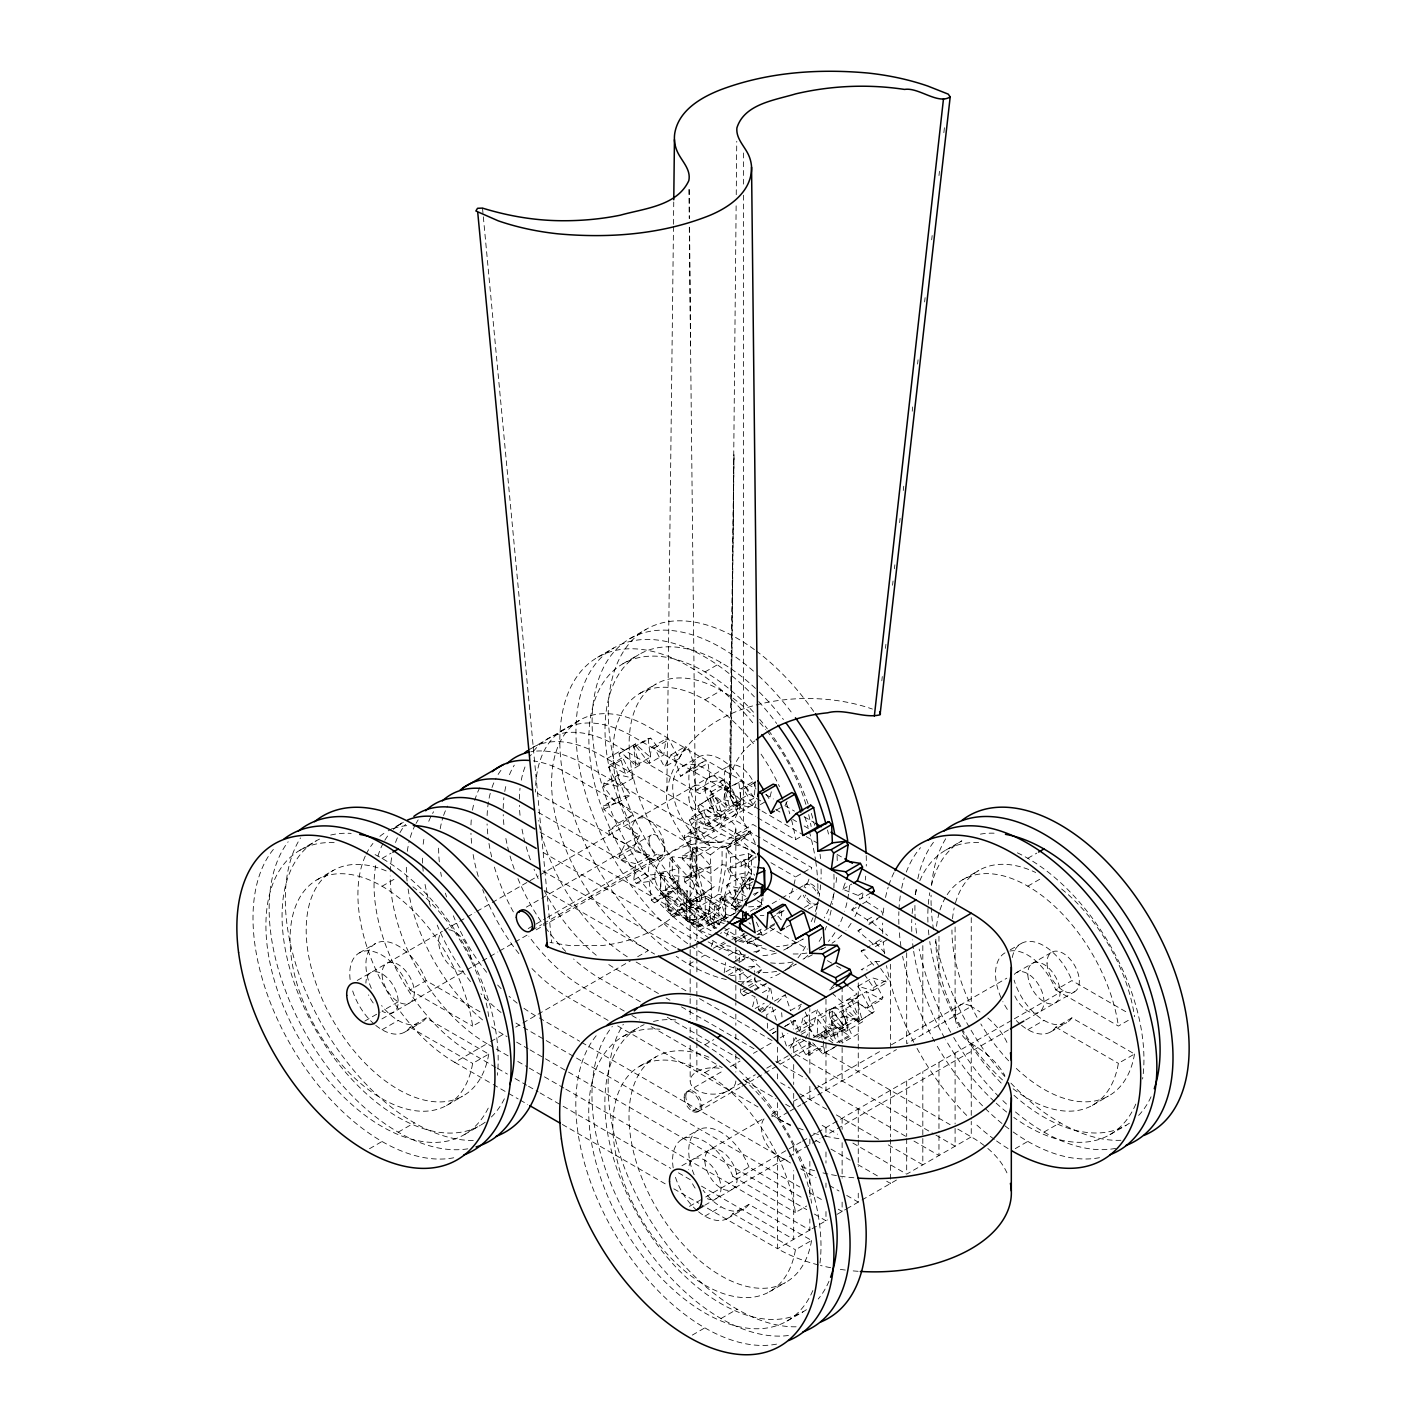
<?xml version="1.0" encoding="UTF-8"?>
<svg xmlns="http://www.w3.org/2000/svg" width="1426" height="1426" viewBox="0 0 1426 1426"><rect width="100%" height="100%" fill="white"/><g stroke="black" fill="none" stroke-linecap="round" stroke-linejoin="round"><path stroke-width="0.75" stroke-dasharray="5 3.75" d="M736.137 205.825L730.451 795.565C734.675 814.228 750.326 827.561 755.976 845.618M736.244 194.702L736.761 141.299M673.482 226.484L666.851 790.842C663.143 820.235 691.236 838.827 696.031 865.796C700.38 897.614 672.537 921.089 646.655 933.353A101.692 58.698 0 0 1 602.699 945.474L570.222 945.67L549.973 942.479M673.5 224.256L673.749 201.993M729.435 786.582L734.016 454.395L730.451 795.565C725.994 774.389 737.884 753.178 754.746 740.932M739.951 806.26L740.682 788.81L755.21 780.432L754.461 797.883L739.951 806.26L726.672 789.38L724.176 789.861L726.476 808.881L711.895 794.407M832.374 1011.177L831.643 1028.627L828.88 1028.342L817.419 1009.697L802.891 1018.075L814.353 1036.738L817.116 1037.005L817.847 1019.554L832.374 1011.177L845.654 1028.057L848.149 1027.576L845.85 1008.556L860.431 1023.03M781.911 910.982L781.181 919.823L775.477 913.513M804.3 1040.356L789.772 1048.752L795.779 1037.468L805.797 1054.741L808.613 1055.169L809.843 1008.628M808.613 1055.169L823.141 1046.791L824.424 1031.301L813.533 1037.593M742.732 900.84L725.781 895.653L725.781 914.28L716.44 928.201L714.07 928.29L708.758 922.836L700.006 926.526L697.902 925.866L686.013 920.501L687.154 890.787L667.992 891.464L665.96 889.307L677.279 880.359L660.541 874.94L660.844 872.498L678.758 868.505L678.758 887.132L693.802 907.025L683.696 909.289L660.844 891.125L660.844 872.498M697.902 925.866L698.544 919.627L687.154 909.431L667.992 910.091L665.96 907.952L665.96 889.307M899.628 522.647L900.109 518.369M903.264 490.508L903.745 486.213M912.23 411.223L912.711 406.945M917.578 364.076L918.059 359.798M924.618 301.956L925.1 297.66M881.821 680.79L882.284 676.548M885.457 648.367L885.92 644.285M892.569 585.248L893.05 581.024M894.423 568.76L894.868 564.821M938.985 175.541L939.467 171.263M943.852 132.689L944.832 124.133M931.677 239.818L932.158 235.54M663.696 873.086L649.169 881.482L636.246 883.354L633.714 880.038L635.711 863.71L650.238 855.333L648.242 871.643L650.773 874.976L663.696 873.086L666.049 891.856L668.919 894.494L679.061 887.168L685.567 906.865L688.562 908.594L695.068 896.401L705.193 915.439L708.062 916.116L710.415 900.056L695.888 908.451L693.535 924.511L690.665 923.816L680.541 904.779L695.068 896.401M745.816 896.384L734.354 889.931L719.827 898.309L735.103 906.918L736.351 904.494L726.476 885.35L741.074 888.612L741.502 885.421L728.757 868.363L741.502 866.028L741.074 862.356L726.476 848.755L736.351 841.001L735.103 837.133L719.827 828.114L734.354 819.718L740.54 807.169L738.579 803.426L724.051 811.804L709.346 808.096L711.342 791.769L708.829 788.453L695.888 790.325L693.535 771.555L690.665 768.917L680.541 776.261L674.035 756.564L671.04 754.835L664.534 767.028L654.409 747.99L651.522 747.295L649.169 763.356L663.696 754.978L666.049 738.918L668.919 739.595L679.061 758.632L664.534 767.028M709.346 808.096L723.873 799.701L725.87 783.391L723.356 780.058L710.415 781.947L695.888 790.325M677.279 880.359L677.279 899.004L665.96 907.952L686.583 918.79L692.965 913.727L683.517 910.661L683.696 909.289M700.772 901.66L691.093 877.614L691.093 858.987L672.288 856.741L669.757 858.702L669.757 877.346L688.722 901.499L690.148 900.394L700.772 901.66L701.663 895.421L703.909 894.94L711.663 899.307L718.276 894.334L722.073 864.673L722.073 846.028L726.208 846.545L730.522 857.347L730.522 875.992L723.035 900.733L733.231 898.612L734.925 899.592L751.573 873.96L751.573 855.333L748.579 853.604L730.522 857.347M618.51 774.817L618.082 777.99L630.827 795.048L616.299 803.444L603.555 786.386L603.982 783.195L618.51 774.817L633.108 778.079L623.251 758.935L624.499 756.493L639.757 765.102L625.23 773.498L609.971 764.889L608.724 767.313L618.581 786.457L633.108 778.079M666.851 790.842C683.535 702.341 799.719 683.393 872.409 709.061M724.176 972.782L725.602 962.55M738.989 962.336L740.433 952.122M691.093 858.987L692.697 847.935L696.654 847.08L710.398 854.816L711.663 899.307M714.07 928.29L714.622 906.152L705.228 896.491L689.721 903.032L686.013 901.856M849.486 987.345L857.062 994.082L831.518 1008.931L843.051 1024.973L842.534 1028.093L828.916 1024.492L836.955 1042.531L851.482 1034.135L843.443 1016.114L828.916 1024.492M824.085 1038.912L857.062 1019.697L857.579 1016.595L846.046 1000.535L857.579 997.79L857.062 994.082M699.31 826.813L698.722 829.861L711.182 847.686L696.654 856.081L684.195 838.256L684.783 835.19L699.31 826.813L714.337 831.162L699.81 839.558L684.783 835.19M723.035 900.733L720.611 894.637L726.208 865.19L726.208 846.545M880.644 968.486L888.131 979.199L887.542 982.247L872.498 977.88L857.971 986.275L873.015 990.624L873.603 987.576L863.639 973.316M755.851 803.943L754.907 807.758L743.445 789.095L740.682 788.81M771.306 791.769L769.434 799.362L765.994 793.765M799.612 1031.39L802.891 1018.075M800.966 1032.228L813.676 1024.902L817.419 1009.697M752.572 1006.703L755.138 996.934L741.074 990.161L746.529 987.024M766.582 1000.268L769.666 988.539L755.602 981.783L754.104 977.915L743.213 984.207M711.271 946.436L714.266 938.54M726.547 936.08L729.542 928.183L720.469 933.424M870.662 892.997L859.771 899.289L858.095 895.457L842.784 889.254L846.527 879.396M699.81 839.558L689.4 820.306L690.54 817.758L705.068 809.38L720.54 817.472L706.013 825.85L690.54 817.758M689.4 820.306L703.927 811.911L705.068 809.38M882.926 997.148L881.785 999.679L866.313 991.587L851.785 999.965L867.258 1008.057L868.398 1005.526L882.926 997.148L872.498 977.88M635.711 863.71L621.023 860.003L619.062 856.242L625.23 843.693L639.757 835.315L624.499 826.296L623.251 822.428L633.108 814.656L618.51 801.073L618.082 797.401L630.827 795.048M619.062 856.242L633.59 847.864L639.757 835.315M719.827 828.114L726.012 815.565L740.54 807.169M679.061 758.632L685.567 746.44L688.562 748.169L695.068 767.865L680.541 776.261M679.061 887.168L664.534 895.546L671.04 915.242L674.035 916.971L680.541 904.779M785.316 804.888L787.205 801.359M798.703 1009.465L800.574 1005.936M805.298 1038.485L810.307 1029.091L814.763 1036.755M733.231 898.612L748.579 872.231L748.579 853.604M741.823 906.883L731.253 905.474L745.085 884.387L745.085 865.76L751.573 855.333M731.253 905.474L734.925 899.592M705.228 896.491L705.228 915.135L714.622 924.797L718.847 924.618L718.847 905.991L725.781 895.653M822.196 1039.144L821.394 1035.187L835.921 1026.791L839.13 1042.656L849.985 1036.274L851.482 1034.135M713.107 935.795L699.685 930.376L698.027 926.543L706.013 915.813L720.54 907.435L705.068 897.649L703.927 893.781L714.337 886.562L699.31 873.568L698.722 869.842L711.182 866.402L697.171 850.68L697.171 847.222L711.182 847.686M698.027 926.543L712.554 918.148L720.54 907.435M881.108 916.312L868.398 923.656L867.258 919.788L851.785 910.002L857.489 902.355M862.677 903.727L866.313 901.624L869.735 897.025M706.013 825.85L698.027 805.904L714.212 795.601L729.542 807.116L724.301 787.241M698.027 805.904L714.212 795.601M848.024 1030.196L842.784 1010.339L858.095 1021.836L874.298 1011.533L866.313 991.587M858.095 1021.836L874.298 1011.533M740.914 984.849L747.634 977.576L754.889 973.37M758.133 973.548L762.161 969.181L748.543 957.042M834.281 984.51L828.916 990.339L834.353 987.184M735.156 910.59L740.878 904.761M756.564 999.056L758.65 1009.893L761.591 1012.282L770.806 1003.209M777.651 1002.371L785.316 994.813L790.61 1010.82M754.372 895.457L759.078 891.161M625.23 843.693L609.971 834.673L608.724 830.805L618.581 823.052L633.108 814.656M726.476 848.755L741.003 840.377L750.878 832.606L749.63 828.738L734.354 819.718M625.23 773.498L619.062 753.801L621.023 752.322L635.55 743.944L650.238 757.188L635.711 765.584L621.023 752.322M619.062 753.801L635.55 743.944M736.939 909.628L723.873 897.845L709.346 906.223L724.051 919.485L738.721 910.661M710.398 854.816L722.073 846.028M695.068 767.865L705.193 760.539L708.062 763.177L710.415 781.947M649.169 881.482L651.522 900.252L654.409 902.89L664.534 895.546M706.013 915.813L690.54 906.027L689.4 902.177L714.337 886.562M880.288 939.681L873.015 943.869L857.971 930.875L861.447 928.469M868.88 924.583L877.721 918.879M559.812 732.001L579.954 720.077M750.29 911.285L762.874 903.941L762.874 897.738M597.619 657.297L613.75 647.974M629.9 638.67L646.031 629.347M299.923 850.252L316.073 840.93M622.877 663.785L639.026 654.481M397.711 825.707L403.095 822.588M530.419 748.971L568.083 727.224M317 879.806L333.131 870.484M639.953 693.357L656.085 684.034M382.043 858.381L391.027 853.194M704.997 671.931L721.146 662.609M382.043 886.241L394.966 878.79M704.997 699.792L721.146 690.469M606.834 758.757L622.984 749.434M635.711 765.584L633.714 746.957L648.242 738.561L650.773 738.151L663.696 754.978M633.714 746.957L650.773 738.151M609.971 764.889L624.499 756.493M608.724 767.313L623.251 758.935M651.522 747.295L666.049 738.918M654.409 747.99L668.919 739.595M603.555 786.386L618.082 777.99M671.04 754.835L685.567 746.44M674.035 756.564L688.562 748.169M618.581 823.052L603.982 809.451L603.555 805.779L618.082 797.401M603.982 809.451L618.51 801.073M359.227 952.942L375.359 943.62M682.181 766.493L698.312 757.17M690.665 768.917L705.193 760.539M693.535 771.555L708.062 763.177M608.724 830.805L623.251 822.428M357.177 980.482L442.381 931.285M444.306 930.18L457.728 922.426M459.653 921.321L465.393 918.005M467.318 916.9L474.983 912.462M476.908 911.357L490.33 903.603M492.237 902.498L538.262 875.938M540.187 874.833L728.953 765.833M723.356 780.058L699.667 793.712L616.157 745.495A136.949 79.072 60 0 0 530.401 755.851M711.342 791.769L725.87 783.391M724.176 789.861L741.199 780.985L754.461 797.883M726.672 789.38L741.199 780.985M526.337 907.132L539.794 899.36M541.72 898.255L651.272 834.994M743.445 789.095L757.972 780.699M621.023 860.003L635.55 851.607L650.238 855.333M350.119 979.519A45.65 26.363 60 0 1 371.42 951.142A45.65 26.363 60 0 1 410.011 989.983L426.142 980.66L481.168 1012.442M755.727 853.942L732.964 840.805A45.65 26.363 60 0 1 684.248 822.606A45.65 26.363 60 0 1 684.248 765.495A45.65 26.363 60 0 1 732.964 803.533L749.096 794.211L762.375 801.875M699.685 803.997L715.014 815.494L741.003 800.503L738.704 781.466M364.753 1021.105L380.136 1012.228M398.193 1001.801L382.043 1011.123A22.834 13.173 60 0 0 398.193 1001.801A22.834 13.173 60 0 0 382.043 973.851A22.834 13.173 60 0 0 365.912 983.156M704.997 824.656L740.361 804.246M528.208 928.558L533.966 925.224M535.891 924.119L545.498 918.558M547.424 917.453L656.994 854.192M684.195 838.256L698.722 829.861M531.987 930.233L541.595 924.672M543.52 923.567L662.698 854.762M381.936 1018.913L465.215 970.821M467.14 969.716L480.562 961.962M482.469 960.857L488.227 957.541M490.134 956.436L497.817 951.998M499.724 950.892L513.146 943.139M515.071 942.033L528.493 934.297M536.158 929.859L541.916 926.543M751.787 805.369L543.841 925.438A136.949 79.072 60 0 1 517.905 878.523M760.361 804.603L765.798 801.465M633.714 880.038L648.242 871.643M711.182 866.402L696.654 874.78L682.644 859.076L682.644 855.618L697.171 847.222M382.043 1029.75L398.193 1020.428M704.997 843.301L721.146 833.978M636.246 883.354L650.773 874.976M682.644 859.076L697.171 850.68M776.243 810.128L781.698 806.991M736.761 833.764L752.892 824.442L756.618 826.599M735.103 837.133L749.63 828.738M375.751 1025.401A45.65 26.363 60 0 0 410.011 1027.255L426.142 1017.932L488.761 1054.099L472.63 1063.404A130.105 75.115 60 0 1 331.456 1051.978A130.105 75.115 60 0 1 331.456 874.548A130.105 75.115 60 0 1 472.63 1026.132L480.687 1021.479M732.964 840.805L749.096 831.483L811.715 867.632A130.105 75.115 60 0 1 810.966 871.571M404.877 1032.014L421.026 1022.692M727.83 845.565L743.962 836.242M736.351 841.001L750.878 832.606M699.81 894.958L684.783 881.963L684.195 878.22L698.722 869.842M651.522 900.252L666.049 891.856M684.783 881.963L699.31 873.568M654.409 902.89L668.919 894.494M728.757 868.363L743.285 859.985L756.03 857.632L755.602 853.96L741.003 840.377M741.074 862.356L755.602 853.96M741.502 866.028L756.03 857.632M757.616 817.775L795.583 839.682L803.64 835.03M689.4 902.177L703.927 893.781M671.04 915.242L685.567 906.865M690.54 906.027L705.068 897.649M726.476 885.35L741.003 876.954L753.516 879.753M674.035 916.971L688.562 908.594M741.502 885.421L756.03 877.043M741.074 888.612L755.602 880.216M690.665 923.816L705.193 915.439M365.288 856.063A136.949 79.072 60 0 0 454.751 1062.334L487.032 1043.689L508.173 1055.9M490.615 1041.622L503.182 1034.367L507.014 1036.595M515.731 1027.13L519.314 1025.062L544.286 1039.483M522.896 1022.977L630.506 960.857M637.672 956.721L648.438 950.5A136.949 79.072 60 0 1 551.595 782.767A136.949 79.072 60 0 1 648.438 726.85L756.047 788.988M693.535 924.511L708.062 916.116M736.351 904.494L749.06 897.15M735.103 906.918L742.358 902.729M699.685 930.376L714.212 921.98L721.877 925.082M695.888 908.451L708.829 925.278L725.87 916.472L723.873 897.845M708.829 925.278L725.87 916.472M793.908 884.69A130.105 75.115 60 0 0 795.583 876.954L811.715 867.632M724.051 919.485L738.579 911.089M772.179 903.621L779.772 899.236M781.662 898.13L796.849 889.361M798.756 888.273L806.35 883.888M713.41 948.272L724.301 941.998M369.494 1148.732L382.043 1141.477M398.193 1132.173L414.324 1122.85M688.865 964.35L694.248 961.249M701.414 957.096L704.997 955.028M721.146 945.705L730.112 940.536M731.894 939.502L737.278 936.401M446.534 1105.489L462.666 1096.166M771.27 917.987L783.819 910.751M744.907 933.531L734.016 939.823L747.634 943.406L762.161 935.028L755.887 921M719.15 949.859L726.422 945.652L730.575 946.329M735.299 941.891L748.026 934.547M756.956 931.677L762.411 928.54M770.272 926.116L777.544 921.927M747.491 940.358L755.085 935.973M756.992 934.886L768.382 928.308M770.29 927.203L777.883 922.818M804.46 907.471L812.054 903.086M728.294 955.367L737.367 950.126M755.103 939.823L775.994 927.773M808.275 909.128L817.758 903.656M842.784 889.254L851.857 884.013M786.207 927.292L791.662 924.137M735.299 960.678L744.39 955.438M739.452 962.283L748.65 956.882M755.923 952.693L759.541 950.589L751.859 939.894M725.994 971.73L735.067 966.489M858.095 895.457L863.55 892.302M728.472 975.081L741.199 967.755M622.734 1036.613L638.884 1027.29M945.688 850.163L961.837 840.841A164.24 94.829 60 0 0 931.338 885.296M730.451 975.687L739.951 974.582L749.024 969.341M750.842 968.29L754.461 966.186L754.71 972.282M851.785 910.002L860.858 904.761M464.163 1134.722L480.312 1125.399M787.116 948.254L803.266 938.95A164.24 94.829 60 0 1 776.564 946.561M756.707 972.336L762.161 969.181M748.347 985.972L755.602 981.783M752.999 991.284L743.445 995.794L740.682 992.87L747.937 988.681M749.755 987.63L755.21 984.493L754.8 974.332M867.258 919.788L872.712 916.651M785.494 970.286L796.243 964.065A182.492 105.364 60 0 1 786.867 968.468M821.358 949.573L826.741 946.472M743.445 995.794L752.518 990.553M754.336 989.501L765.619 983.797M754.907 990.375L769.434 981.997M857.971 930.875L861.607 928.772M762.411 992.728L769.666 988.539M639.811 1066.167L655.942 1056.862M962.746 879.717L978.896 870.395M755.174 1008.503L764.247 1003.262M758.65 1009.893L765.905 1005.704M774.425 1001.105L785.316 994.813M873.764 965.188L861.144 951.035L870.216 945.794M872.035 944.743L881.892 940.928M759.274 1011.016L768.364 1005.758M704.854 1044.741L713.82 1039.572M761.591 1012.282L770.664 1007.023M875.421 946.561L888.131 939.217M1027.807 858.292L1036.773 853.122M775.726 1009.483L766.653 1014.724L767.135 1021.087M790.628 1010.464L801.519 1004.171M879.664 961.498L875.671 961.356L861.144 969.751L867.151 969.947M769.737 1030.642L775.191 1027.486M704.854 1072.619L717.777 1065.169M772.553 1033.44L776.19 1031.354M784.389 1026.702L795.28 1020.41L799.291 1032.549M1027.807 886.17L1040.713 878.701M686.53 1091.977L722.839 1070.997M730.486 1066.595L740.058 1061.069M753.427 1053.351L757.259 1051.14M759.167 1050.035L772.535 1042.317M780.182 1037.896L787.829 1033.476M795.476 1029.073L831.786 1008.111M796.207 1032.264L810.734 1023.868L813.676 1024.902M873.603 987.576L888.131 979.199M831.518 1008.931L843.051 1006.186L857.579 997.79M873.015 990.624L887.542 982.247M801.234 1034.331L810.307 1029.091M817.847 1019.554L831.126 1036.452L833.622 1035.971L831.322 1016.952L857.311 1001.943L872.623 1013.44M788.596 1045.971L801.305 1038.627M814.353 1036.738L828.88 1028.342M817.116 1037.005L831.643 1028.627M867.258 1008.057L881.785 999.679M692.234 1111.175L743.837 1081.371M745.762 1080.266L755.317 1074.758M766.778 1068.127L774.425 1063.725M776.332 1062.62L791.626 1053.796M793.533 1052.691L810.734 1042.763M818.381 1038.342L837.508 1027.308M843.051 1024.973L857.579 1016.595M697.938 1111.745L739.987 1087.468M741.912 1086.362L755.281 1078.626M757.188 1077.521L762.928 1074.224M764.835 1073.118L789.683 1058.769M791.608 1057.664L814.531 1044.42M831.126 1036.452L845.654 1028.057M833.622 1035.971L848.149 1027.576M805.797 1054.741L820.324 1046.345L823.141 1046.791M812.749 1042.852L822.713 1053.921L837.24 1045.525M822.713 1053.921L837.722 1045.686M858.256 1033.797L842.124 1043.119L842.124 987.772M682.038 1139.321L698.17 1129.998M1010.357 949.752L1021.123 943.549M681.913 1165.737L764.568 1118.02M772.25 1113.581L779.951 1109.143M793.409 1101.371L797.241 1099.161M799.166 1098.038L812.624 1090.266M814.549 1089.161L879.913 1051.425M891.446 1044.777L1006.792 978.183M1016.399 972.621L1051.764 952.212M788.328 1112.03L777.562 1118.234A22.834 13.173 60 0 0 771.626 1116.112M790.111 1110.997L800.877 1104.776M802.499 1103.849L817.009 1095.453M817.829 1094.99L896.455 1049.589M673.197 1167.841A45.65 26.363 60 0 1 693.482 1137.395A45.65 26.363 60 0 1 732.821 1176.361L748.953 1167.038L803.979 1198.803M1009.875 951.053A45.65 26.363 60 0 1 1055.757 989.894L1071.906 980.589L1128.822 1013.44M689.471 1206.36L702.929 1198.606M800.966 1141.994L704.854 1197.483A22.834 13.173 60 0 0 721.003 1188.161A22.834 13.173 60 0 0 704.854 1160.211A22.834 13.173 60 0 0 688.722 1169.534M802.499 1141.121L1012.424 1019.911M1014.349 1018.806L1063.172 990.624M704.729 1205.273L787.402 1157.555M789.327 1156.45L810.467 1144.24M812.392 1143.135L820.075 1138.679M822 1137.574L835.458 1129.802M837.383 1128.697L1008.467 1029.928M1025.757 1019.929L1074.58 991.747M704.854 1216.128L721.003 1206.806M1027.807 1029.679L1043.957 1020.356M698.562 1211.779A45.65 26.363 60 0 0 732.821 1213.633L748.953 1204.31L811.572 1240.46L795.423 1249.782A130.105 75.115 60 0 1 654.249 1238.356A130.105 75.115 60 0 1 654.249 1060.908A130.105 75.115 60 0 1 795.423 1212.51L806.724 1205.986M1021.515 1025.312A45.65 26.363 60 0 0 1055.757 1027.183L1071.906 1017.861L1134.526 1054.01L1118.376 1063.333A130.105 75.115 60 0 1 1012.745 1088.501M727.688 1218.392L743.819 1209.07M1050.641 1031.925L1066.773 1022.62M1055.757 989.894L1118.376 1026.06L1129.677 1019.537M810.164 1229.872L777.562 1248.695L700.701 1204.328M812.071 1228.766L827.419 1219.907M837.009 1214.382L845.707 1209.355M846.598 1208.838L860.021 1201.084M861.946 1199.979L896.455 1180.051M692.305 1335.11L704.854 1327.856M721.003 1318.533L737.135 1309.211M1015.259 1148.643L1027.807 1141.406M1043.957 1132.084L1060.088 1122.761M769.327 1291.849L785.476 1282.544M1092.28 1105.4L1108.43 1096.077M786.974 1321.082L803.123 1311.76M1109.927 1134.633L1126.077 1125.31M772.411 1033.547L775.744 1031.64M785.263 1026.114L795.28 1020.41M388.211 830.823L403.629 822.214M755.691 909.396L761.395 906.241L761.395 897.952M749.452 889.806L749.452 877.382L753.267 875.689M753.267 894.334L758.989 891.803M684.195 878.22L696.654 874.78M861.144 951.035L865.297 949.894M753.784 951.962L759.541 950.589M733.499 961.73L745.014 958.985L738.615 950.072M603.555 805.779L616.299 803.444M748.775 966.864L754.461 966.186M742.269 900.947L742.269 888.523L750.771 888.113M748.632 906.847L761.395 906.241M714.622 906.152L718.847 905.991M667.992 891.464L667.992 910.091L687.724 920.002L698.544 919.627M682.644 855.618L696.654 856.081M718.276 894.334L720.611 894.637M745.085 865.76L755.477 867.133M751.324 885.225L745.085 884.387L751.573 873.96L748.579 872.231L730.522 875.992L726.208 865.19L722.073 864.673L710.398 873.461L696.654 865.707L692.697 866.562L691.093 877.614L672.288 875.386L669.757 877.346L678.758 887.132L660.844 891.125L660.541 893.567L683.517 910.661M603.982 783.195L618.581 786.457M723.873 799.701L738.579 803.426M758.258 933.994L762.161 935.028M843.443 1016.114L857.062 1019.697M725.781 914.28L732.126 916.241M720.362 922.355L724.194 923.531M700.006 926.526L686.013 920.501L687.154 890.787M765.655 794.532L773.338 798.97M784.87 805.619L794.478 811.162M804.086 816.724L813.693 822.267M775.655 809.54L781.359 812.838M792.731 819.415L796.528 821.59M804.121 825.975L809.825 829.272M760.094 809.95L632.306 736.173A136.949 79.072 60 0 0 535.463 792.09M762.019 811.073L804.371 835.511M806.296 836.634L817.847 843.301M837.08 854.406L842.855 857.739M732.964 803.533L755.727 816.67M755.744 844.727L600.025 754.817A136.949 79.072 60 0 0 527.531 750.629M770.913 862.712L795.583 876.954M1055.757 1027.166L1118.376 1063.333M719.435 842.392L583.876 764.14A136.949 79.072 60 0 0 530.811 751.787M691.129 844.691L567.744 773.445A136.949 79.072 60 0 0 533.395 760.896M537.335 793.177L658.972 863.39M738.383 909.253L734.746 907.15A58.323 33.671 0 0 0 742.073 905.118M769.256 927.078L807.401 949.092M827.383 960.625L834.656 964.832M836.474 965.883L841.91 969.02M538.19 812.303L655.229 879.878M725.353 920.358L706.209 909.307A58.323 33.671 0 0 1 660.684 861.161A58.323 33.671 0 0 1 754.39 852.071M540.026 832L711.948 931.267M543.181 852.463L695.799 940.572M542.825 870.894L676.156 947.862M545.071 890.822L654.587 954.047M802.161 1039.251L950.108 1124.668M957.791 1129.107L971.249 1136.878A136.949 79.072 0 0 1 986.346 1147.235M636.139 962.051L686.102 990.892M699.542 998.646L772.571 1040.802M795.619 1054.117L933.977 1133.991M935.884 1135.096L955.099 1146.201L955.099 1126.219M658.438 993.548L616.157 969.145A136.949 79.072 60 0 1 606.139 962.764M666.12 997.986L669.953 1000.214M681.485 1006.863L754.497 1049.019M775.637 1061.211L806.385 1078.965M817.918 1085.632L906.294 1136.647M913.977 1141.085L938.968 1155.506L938.968 1131.103M640.363 1001.765L600.025 978.468A136.949 79.072 60 0 1 573.609 958.985M667.261 1017.291L740.29 1059.447M780.628 1082.744L790.236 1088.288M799.843 1093.831L826.759 1109.357M836.367 1114.918L878.63 1139.321M888.238 1144.864L922.818 1164.828L922.818 1071.639M624.231 1011.07L583.876 987.772A136.949 79.072 60 0 1 528.868 936.222M631.914 1015.508L639.597 1019.947M651.129 1026.613L722.216 1067.646M745.281 1080.961L776.029 1098.715M785.637 1104.259L791.394 1107.592M822.142 1125.346L837.508 1134.223M852.891 1143.082L906.686 1174.151L971.249 1136.878L971.249 1121.353M608.082 1020.392L567.744 997.095A136.949 79.072 60 0 1 530.686 967.202M617.69 1025.936L757.955 1106.932M771.413 1114.686L790.628 1125.791M815.601 1140.212L821.376 1143.527M830.984 1149.089L850.199 1160.176M857.882 1164.614L879.022 1176.807M886.705 1181.245L890.537 1183.473L890.537 1139.089M539.295 1017.95L579.651 1041.247M581.576 1042.353L791.02 1163.277M800.628 1168.821L815.993 1177.698M829.433 1185.469L839.041 1191.013M846.741 1195.451L858.256 1202.1L858.256 1193.223M546.211 1040.588L799.843 1187.02M809.451 1192.564L822.909 1200.335M838.274 1209.212L842.124 1211.423L842.124 1200.335M516.622 1042.139L528.155 1048.787M530.08 1049.91L543.52 1057.664M545.445 1058.787L566.585 1070.979M568.511 1072.085L806.76 1209.658M814.46 1214.096L825.975 1220.745L825.975 1209.658M410.011 989.983L472.63 1026.132M732.821 1176.361L795.423 1212.51M517.781 1061.443L527.388 1066.987M529.313 1068.092L563.894 1088.074M565.819 1089.179L809.843 1230.068L809.843 1218.963M495.874 1067.432L470.901 1053.012A136.949 79.072 60 0 1 376.054 863.782M497.799 1068.537L507.406 1074.081M515.089 1078.519L526.622 1085.186M528.547 1086.291L538.155 1091.835M540.062 1092.94L561.202 1105.15M563.127 1106.255L670.719 1168.375M678.42 1172.814L691.86 1180.585M701.467 1186.129L793.694 1239.39L793.694 1170.603M410.011 1027.255L472.63 1063.404M732.821 1213.633L795.423 1249.782M454.751 1062.334L491.257 1083.403M493.182 1084.509L506.64 1092.28M508.547 1093.385L518.155 1098.929M520.08 1100.052L527.763 1104.49M562.361 1124.454L666.12 1184.364M673.803 1188.803L698.776 1203.223M749.452 877.382L753.284 879.646M757.117 900.555L762.874 903.941M866.313 901.624L881.785 911.41L882.926 915.26M835.921 1026.791L849.985 1036.274M821.394 1035.187L833.711 1043.476M872.498 922.479L887.542 935.492M831.946 993.031L842.534 1002.478L843.051 1006.186M737.046 968.129L747.634 977.576M692.965 913.727L677.279 899.004L660.541 893.567L660.541 874.94M741.003 800.503L726.422 786.029L709.774 795.637L715.014 815.494M831.322 1016.952L845.903 1031.426L862.552 1021.8L857.311 1001.943M755.21 984.493L757.972 987.416M686.583 918.79L687.724 920.002M669.757 858.702L678.758 868.505M688.722 901.499L693.802 907.025M824.424 1031.301L832.962 1040.784M875.671 942.657L885.475 953.655M636.246 746.529L649.169 763.356M710.415 900.056L723.356 916.882M743.285 859.985L754.764 875.332M690.148 900.394L672.288 875.386L672.288 856.741M875.671 961.356L879.396 966.703M857.971 986.275L868.398 1005.526M703.927 811.911L714.337 831.162M724.051 811.804L726.012 815.565M633.59 847.864L635.55 851.607M741.003 876.954L748.9 892.284M805.209 1012.05L810.734 1023.868M790.681 1020.428L794.371 1028.324M708.758 922.836L705.228 915.135L689.721 921.677L689.721 903.032M743.16 933.388L747.634 943.406M712.554 918.148L714.212 921.98M851.785 999.965L859.771 1019.911M712.554 797.526L720.54 817.472M742.269 888.523L744.835 895.76M782.09 1032.852L786.778 1047.005M772.126 1007.202L777.402 1023.208M734.354 889.931L739.916 907.649M719.827 898.309L726.012 918.005M633.59 745.424L639.757 765.102M701.663 895.421L692.697 866.562L692.697 847.935M703.909 894.94L696.654 865.707L696.654 847.08M823.8 1047.076L824.994 1053.012M770.682 988.503L772.767 999.341M709.346 906.223L711.342 924.85M648.242 738.561L650.238 757.188M482.505 208.107L551.648 942.675M781.662 1012.692L781.983 1016.934M767.295 1023.208L767.937 1031.693M739.951 974.582L740.183 980.678M740.522 988.806L740.682 992.87M688.918 189.515L689.221 218.463M689.293 227.215L696.245 877.97M689.293 189.569L689.524 218.392M689.596 227.269L690.523 346.981M971.249 917.667L971.249 1006.417A136.949 79.072 0 0 1 980.018 1011.979M962.407 1035.561A22.834 13.173 60 0 0 971.249 1043.689L971.249 1119.125M955.099 926.989L955.099 1015.74M955.099 1053.012L955.099 1124.009M938.968 936.312L938.968 1025.044M938.968 1062.334L938.968 1128.893M922.818 945.616L922.818 1034.367M906.686 952.728L906.686 1043.689L971.249 1006.417A22.834 13.173 60 0 0 957.042 1007.986A22.834 13.173 60 0 0 957.737 1027.451M906.686 1080.961L906.686 1136.433M906.686 1138.643L906.686 1171.94M890.537 964.261L890.537 1048.573M890.537 1090.284L890.537 1136.878M858.256 982.888L858.256 1071.639M858.256 1108.929L858.256 1137.77M858.256 1139.98L858.256 1166.611M842.124 1047.575L842.124 1080.961M842.124 1118.234L842.124 1129.339M842.124 1142.654L842.124 1178.143M825.975 999.323L825.975 1090.284M825.975 1127.556L825.975 1136.433M825.975 1151.958L825.975 1163.063M825.975 1183.027L825.975 1187.466M809.843 1041.907L809.843 1075.204M809.843 1086.291L809.843 1099.606M809.843 1139.089L809.843 1145.755M809.843 1161.281L809.843 1196.788M793.694 1020.178L793.694 1029.037M793.694 1037.914L793.694 1053.457M793.694 1064.545L793.694 1084.509M793.694 1093.385L793.694 1106.701M793.694 1146.201L793.694 1155.078M777.562 1047.237L777.562 1062.762M777.562 1073.867L777.562 1080.516M777.562 1102.708L777.562 1118.234A136.949 79.072 0 0 0 790.592 1124.864M764.051 1118.875A22.834 13.173 60 0 0 763.373 1137.556A22.834 13.173 60 0 0 777.562 1155.506L777.562 1248.695A136.949 79.072 0 0 0 818.506 1264.969M743.427 152.974L743.427 184.114M743.427 195.219L743.427 822.232M735.834 829.362A22.834 13.173 0 0 1 701.592 840.77A22.834 13.173 0 0 1 701.592 817.954A22.834 13.173 0 0 1 735.834 829.362L735.834 911.749M735.834 929.556L735.834 945.153M735.834 947.363L735.834 958.504M735.834 967.416L735.834 982.995M735.834 985.223L735.834 1005.259M735.834 1014.171L735.834 1025.294M735.834 1034.207L735.834 1040.891M735.834 1054.242L735.834 1072.067M696.868 820.039L696.868 940.287M696.868 942.497L696.868 955.866M696.868 958.094L696.868 973.673M696.868 982.585L696.868 1004.849M696.868 1007.077L696.868 1020.428M696.868 1029.34L696.868 1040.481M696.868 1042.709L696.868 1071.639M690.166 829.362L690.166 947.363M690.166 949.591L690.166 958.504M690.166 960.732L690.166 976.311M690.166 978.539L690.166 996.364M690.166 998.574L690.166 1007.487M690.166 1009.715L690.166 1018.627M690.166 1027.522L690.166 1036.435M690.166 1045.347L690.166 1080.961M853.835 1177.769A136.949 79.072 0 0 1 822.499 1172.778M814.567 1170.728A136.949 79.072 0 0 1 799.451 1165.773M787.205 1160.568A136.949 79.072 0 0 1 777.562 1155.506M971.249 1043.689A136.949 79.072 0 0 1 1004.849 1075.525M858.149 1271.297A136.949 79.072 0 0 1 849.557 1270.548M845.297 1270.049A136.949 79.072 0 0 1 836.866 1268.837M830.645 1267.714A136.949 79.072 0 0 1 820.485 1265.468M987.826 1148.465A136.949 79.072 0 0 1 1008.235 1175.987M838.951 1138.697A136.949 79.072 0 0 1 824.513 1135.969M818.506 1134.508A136.949 79.072 0 0 1 812.606 1132.886M803.123 1129.838A136.949 79.072 0 0 1 797.633 1127.806M987.826 1018.004A136.949 79.072 0 0 1 1008.235 1045.525M565.676 951.374A136.949 79.072 60 0 1 546.211 928.558M514.269 869.094A136.949 79.072 60 0 1 509.474 854.014M508.886 851.875A136.949 79.072 60 0 1 505.25 834.923M503.877 824.62A136.949 79.072 60 0 1 503.235 814.62M503.2 808.489A136.949 79.072 60 0 1 503.877 797.651M504.768 791.483A136.949 79.072 60 0 1 505.998 785.583M509.474 774.71A136.949 79.072 60 0 1 514.269 765.156M596.246 955.26A136.949 79.072 60 0 1 543.663 889.628M538.155 878.559A136.949 79.072 60 0 1 534.055 869.2M530.401 859.789A136.949 79.072 60 0 1 525.606 844.691M525.035 842.552A136.949 79.072 60 0 1 521.381 825.601M520.027 815.298A136.949 79.072 60 0 1 519.367 805.298M519.331 799.166A136.949 79.072 60 0 1 520.027 788.328M521.274 780.165A136.949 79.072 60 0 1 525.606 765.388M627.28 956.775A136.949 79.072 60 0 1 538.279 820.485M817.954 902.462A11.408 6.595 60 0 1 810.984 904.316A11.408 6.595 60 0 1 803.408 895.207M804.745 884.815A11.408 6.595 60 0 1 817.472 894.191M513.36 911.891A136.949 79.072 60 0 1 493.859 865.208M491.667 856.919A136.949 79.072 60 0 1 488.209 838.025M487.745 833.925A136.949 79.072 60 0 1 487.086 823.943M487.122 815.583A136.949 79.072 60 0 1 491.417 789.309M492.023 787.509A136.949 79.072 60 0 1 496.052 778.133M498.12 774.478A136.949 79.072 60 0 1 501.613 769.452M518.904 953.637A136.949 79.072 60 0 1 482.683 889.628M478.263 876.402A136.949 79.072 60 0 1 472.969 853.568M471.596 843.247A136.949 79.072 60 0 1 470.954 833.247M470.972 824.905A136.949 79.072 60 0 1 471.596 816.296M472.487 810.128A136.949 79.072 60 0 1 473.717 804.228M474.715 800.467A136.949 79.072 60 0 1 479.92 787.455M535.463 1015.74A136.949 79.072 60 0 1 523.788 1008.182M517.175 1003.173A136.949 79.072 60 0 1 509.046 996.257M501.114 988.646A136.949 79.072 60 0 1 497.05 984.386M486.623 972.282A136.949 79.072 60 0 1 453.343 915.795M446.552 896.936A136.949 79.072 60 0 1 445.429 893.157M441.436 876.384A136.949 79.072 60 0 1 440.687 872.195M439.315 861.892A136.949 79.072 60 0 1 438.62 848.007M440.206 828.756A136.949 79.072 60 0 1 443.005 817.258M443.593 815.458A136.949 79.072 60 0 1 447.639 806.082M519.314 1025.062A136.949 79.072 60 0 1 515.98 1023.066M501.043 1012.496A136.949 79.072 60 0 1 480.918 993.708M470.473 981.587A136.949 79.072 60 0 1 437.212 925.117M430.42 906.259A136.949 79.072 60 0 1 424.538 881.518M423.183 871.215A136.949 79.072 60 0 1 422.702 865.172M422.595 863.176A136.949 79.072 60 0 1 422.47 857.311M423.183 844.245A136.949 79.072 60 0 1 424.431 836.082M428.763 821.305A136.949 79.072 60 0 1 433.575 811.75M503.182 1034.367A136.949 79.072 60 0 1 489.385 1025.276M482.594 1019.929A136.949 79.072 60 0 1 407.319 883.122M407.087 881.018A136.949 79.072 60 0 1 406.339 866.634M407.319 851.286A136.949 79.072 60 0 1 409.226 841.197M410.26 837.401A136.949 79.072 60 0 1 415.091 825.244M416.071 823.408A136.949 79.072 60 0 1 418.174 819.879M487.032 1043.689A136.949 79.072 60 0 1 390.189 875.956M390.278 871.446A136.949 79.072 60 0 1 392.203 854.459M395.519 842.463A136.949 79.072 60 0 1 398.941 834.549M399.922 832.713A136.949 79.072 60 0 1 405.572 824.371M377.979 856.028A136.949 79.072 60 0 1 382.81 843.871M384.824 840.253A136.949 79.072 60 0 1 389.423 833.693M393.362 829.415A136.949 79.072 60 0 1 402.417 822.588M366.215 854.085A136.949 79.072 60 0 1 372.935 843.443M379.886 836.349A136.949 79.072 60 0 1 386.286 831.893M393.326 828.595A136.949 79.072 60 0 1 409.102 825.529M463.593 971.195A22.834 13.173 60 0 1 443.343 957.096A22.834 13.173 60 0 1 441.24 932.515M448.816 929.752A22.834 13.173 60 0 1 465.001 942.033A22.834 13.173 60 0 1 470.633 963.067M806.439 1309.692A164.24 94.829 60 0 1 638.028 1215.469A164.24 94.829 60 0 1 644.124 1024.634M653.5 1021.444A164.24 94.829 60 0 1 676.102 1019.929M828.987 1281.243A164.24 94.829 60 0 1 818.203 1299.033M811.572 1240.46A130.105 75.115 60 0 1 713.517 1271.101A130.105 75.115 60 0 1 629.009 1117.859A130.105 75.115 60 0 1 711.021 1058.163M743.213 1079.268A130.105 75.115 60 0 1 811.572 1203.188M748.953 1204.31A45.65 26.363 60 0 1 703.071 1190.175M694.159 1174.739A45.65 26.363 60 0 1 703.945 1128.037A45.65 26.363 60 0 1 748.953 1167.038M812.838 1290.548A164.24 94.829 60 0 1 623.572 1227.679A164.24 94.829 60 0 1 659.953 1029.251M689.061 1036.88A164.24 94.829 60 0 1 819.914 1263.525M697.011 1210.478A45.65 26.363 60 0 1 675.033 1175.897M695.122 1188.09A22.834 13.173 60 0 1 691.343 1181.245M735.834 1080.961A22.834 13.173 0 0 1 709.898 1094.027A22.834 13.173 0 0 1 691.022 1077.414A22.834 13.173 0 0 1 722.073 1068.876M755.37 801.127A22.834 13.173 60 0 1 730.611 794.817A22.834 13.173 60 0 1 730.611 765.138A22.834 13.173 60 0 1 755.37 787.419M373.22 1002.977A22.834 13.173 60 0 1 368.55 994.885M796.1 1326.804A182.492 105.364 60 0 1 645.158 1211.601A182.492 105.364 60 0 1 623.34 1024.26M788.418 1335.502A182.492 105.364 60 0 1 628.866 1220.656A182.492 105.364 60 0 1 612.324 1026.453M1014.296 974.404A22.834 13.173 60 0 1 1038.413 984.457A22.834 13.173 60 0 1 1038.413 1012.567A22.834 13.173 60 0 1 1014.296 994.795M776.546 1344.13A182.492 105.364 60 0 1 613.608 1231.529A182.492 105.364 60 0 1 597.565 1034.117M818.328 903.264A11.408 6.595 60 0 1 806.35 897.061M805.797 896.027A11.408 6.595 60 0 1 805.298 894.975M804.121 887.489A11.408 6.595 60 0 1 812.054 884.459A11.408 6.595 60 0 1 819.986 896.651M753.766 940.536A11.408 6.595 60 0 1 740.736 932.247M748.971 922.729A11.408 6.595 60 0 1 750.468 924.101M453.735 1157.769A182.492 105.364 60 0 1 290.797 1045.169A182.492 105.364 60 0 1 274.755 847.757M473.289 1140.426A182.492 105.364 60 0 1 322.347 1025.223A182.492 105.364 60 0 1 300.529 837.9M467.764 1148.821A182.492 105.364 60 0 1 307.838 1037.397A182.492 105.364 60 0 1 288.159 841.786M485.25 1122.173A164.24 94.829 60 0 1 316.929 1032.05A164.24 94.829 60 0 1 319.531 839.094M330.689 835.066A164.24 94.829 60 0 1 351.152 833.39M504.376 1098.786A164.24 94.829 60 0 1 491.293 1117.075M488.761 1054.099A130.105 75.115 60 0 1 391.277 1085.097A130.105 75.115 60 0 1 306.216 932.818A130.105 75.115 60 0 1 386.517 871.054M412.88 886.776A130.105 75.115 60 0 1 488.761 1016.809M426.142 1017.932A45.65 26.363 60 0 1 381.598 1005.544M371.348 988.378A45.65 26.363 60 0 1 381.152 941.659A45.65 26.363 60 0 1 426.142 980.66M488.227 1108.109A164.24 94.829 60 0 1 299.923 1039.893A164.24 94.829 60 0 1 335.003 842.713M375.091 854.602A164.24 94.829 60 0 1 497.335 1075.222M374.218 1024.118A45.65 26.363 60 0 1 352.222 989.519M776.332 953.031A164.24 94.829 60 0 1 760.432 955.866M745.62 955.117A164.24 94.829 60 0 1 706.743 941.124M704.997 940.126A164.24 94.829 60 0 1 591.665 711.342A164.24 94.829 60 0 1 754.425 713.214M759.648 719.257A164.24 94.829 60 0 1 767.313 728.829M768.561 730.469A164.24 94.829 60 0 1 808.168 803.997M811.305 813.39A164.24 94.829 60 0 1 814.692 825.28M820.057 854.21A164.24 94.829 60 0 1 820.485 858.595M821.091 869.022A164.24 94.829 60 0 1 821.019 879.04M820.663 884.851A164.24 94.829 60 0 1 819.201 896.366M818.845 898.255A164.24 94.829 60 0 1 815.315 911.642M812.98 917.738A164.24 94.829 60 0 1 811.18 921.642M795.155 942.604A164.24 94.829 60 0 1 783.658 950.108M725.335 921.374A130.105 75.115 60 0 1 614.463 734.889A130.105 75.115 60 0 1 755.423 746.279M761.074 754.176A130.105 75.115 60 0 1 779.469 786.635M786.047 802.553A130.105 75.115 60 0 1 789.79 813.747M791.537 819.95A130.105 75.115 60 0 1 795.583 839.682M792.803 888.434A130.105 75.115 60 0 1 789.309 897.221M780.272 910.572A130.105 75.115 60 0 1 775.174 915.242M761.769 945.794A164.24 94.829 60 0 1 722.875 931.802M715.923 927.666A164.24 94.829 60 0 1 606.941 706.387A164.24 94.829 60 0 1 757.759 690.594M759.309 692.091A164.24 94.829 60 0 1 783.444 719.524M837.062 855.6A164.24 94.829 60 0 1 837.258 861.75M836.634 877.507A164.24 94.829 60 0 1 835.654 885.172M834.192 892.658A164.24 94.829 60 0 1 824.299 917.863M784.104 910.519A130.105 75.115 60 0 1 776.1 913.638M763.873 915.456A130.105 75.115 60 0 1 760.218 915.439M735.834 910.055A130.105 75.115 60 0 1 629.615 733.053A130.105 75.115 60 0 1 753.908 716.369M759.844 722.679A130.105 75.115 60 0 1 765.673 729.452M766.867 730.932A130.105 75.115 60 0 1 805.922 804.424M808.702 814.674A130.105 75.115 60 0 1 811.127 826.527M808.952 879.111A130.105 75.115 60 0 1 805.458 887.899M800.859 895.76A130.105 75.115 60 0 1 796.421 901.25M749.096 831.483A45.65 26.363 60 0 1 700.398 813.283A45.65 26.363 60 0 1 700.398 756.172A45.65 26.363 60 0 1 749.096 794.211M760.557 980.625A182.492 105.364 60 0 1 738.24 981.516M726.315 979.555A182.492 105.364 60 0 1 676.209 956.329M668.366 950.625A182.492 105.364 60 0 1 567.37 694.997A182.492 105.364 60 0 1 753.837 724.123M804.834 816.938A182.492 105.364 60 0 1 808.079 827.151M809.255 831.233A182.492 105.364 60 0 1 815.422 859.343M815.725 861.304A182.492 105.364 60 0 1 817.704 881.375M817.793 883.514A182.492 105.364 60 0 1 817.847 893.995M817.276 904.102A182.492 105.364 60 0 1 815.761 915.635M815.422 917.488A182.492 105.364 60 0 1 813.497 925.866M805.512 946.401A182.492 105.364 60 0 1 796.154 960.072M793.266 963.21A182.492 105.364 60 0 1 781.876 972.318M780.111 973.388A182.492 105.364 60 0 1 770.717 977.79M776.689 971.302A182.492 105.364 60 0 1 758.258 972.496M742.465 970.25A182.492 105.364 60 0 1 692.359 947.007M687.635 943.655A182.492 105.364 60 0 1 580.418 695.246A182.492 105.364 60 0 1 754.39 696.868M758.739 701.574A182.492 105.364 60 0 1 776.689 723.517M827.526 830.021A182.492 105.364 60 0 1 828.488 834.067M833.925 874.191A182.492 105.364 60 0 1 833.729 890.787M833.426 894.779A182.492 105.364 60 0 1 832.214 904.44M831.144 910.305A182.492 105.364 60 0 1 828.488 920.572M826.492 926.365A182.492 105.364 60 0 1 825.012 930.073M821.661 937.078A182.492 105.364 60 0 1 818.809 941.98M807.882 955.367A182.492 105.364 60 0 1 801.465 960.696M792.838 961.997A182.492 105.364 60 0 1 770.521 962.889M756.582 960.447A182.492 105.364 60 0 1 592.111 723.731A182.492 105.364 60 0 1 754.033 671.61M758.596 675.746A182.492 105.364 60 0 1 792.838 714.212M849.557 885.457A182.492 105.364 60 0 1 844.62 911.25M842.641 917.061A182.492 105.364 60 0 1 838.684 926.062M834.941 932.657A182.492 105.364 60 0 1 828.435 941.445M812.392 954.743A182.492 105.364 60 0 1 802.998 959.145M822.998 948.254A182.492 105.364 60 0 1 819.148 949.841M806.849 953.049A182.492 105.364 60 0 1 790.539 953.869M774.746 951.605A182.492 105.364 60 0 1 724.64 928.379M719.916 925.011A182.492 105.364 60 0 1 609.419 693.517A182.492 105.364 60 0 1 754.639 649.757M756.208 650.933A182.492 105.364 60 0 1 814.157 712.091M866.206 855.564A182.492 105.364 60 0 1 866.277 866.045M865.707 876.134A182.492 105.364 60 0 1 865.297 880.056M862.962 893.781A182.492 105.364 60 0 1 860.769 901.945M860.145 903.906A182.492 105.364 60 0 1 853.015 920.109M851.09 923.335A182.492 105.364 60 0 1 845.957 930.465M841.679 935.242A182.492 105.364 60 0 1 832.035 943.246M1115.649 1148.358A182.492 105.364 60 0 1 1014.136 1110.836M1006.489 1104.045A182.492 105.364 60 0 1 1000.482 1098.27M998.984 1096.79A182.492 105.364 60 0 1 953.709 1037.486M950.732 1032.299A182.492 105.364 60 0 1 919.164 949.021M916.544 933.192A182.492 105.364 60 0 1 915.528 923.549M915.225 919.2A182.492 105.364 60 0 1 914.957 904.423M915.528 894.334A182.492 105.364 60 0 1 916.437 886.562M917.809 878.808A182.492 105.364 60 0 1 933.923 841.697M1120.925 1140.283A182.492 105.364 60 0 1 1010.713 1082.904M1004.92 1076.612A182.492 105.364 60 0 1 934.921 937.702M933.531 929.752A182.492 105.364 60 0 1 931.249 907.738M931.16 905.599A182.492 105.364 60 0 1 931.089 895.118M931.677 885.011A182.492 105.364 60 0 1 946.276 837.811M1008.057 1148.572A182.492 105.364 60 0 1 995.865 1140.479M994.296 1139.338A182.492 105.364 60 0 1 974.208 1122.672M966.703 1115.417A182.492 105.364 60 0 1 914.654 1043.939M913.727 1042.192A182.492 105.364 60 0 1 886.491 965.652M884.53 953.78A182.492 105.364 60 0 1 883.247 942.176M882.747 933.549A182.492 105.364 60 0 1 882.676 923.068M883.247 912.961A182.492 105.364 60 0 1 884.156 905.207M885.528 897.435A182.492 105.364 60 0 1 888.184 887.168M888.808 885.207A182.492 105.364 60 0 1 894.12 872.355M1099.499 1157.68A182.492 105.364 60 0 1 1010.446 1130.016M1008.877 1128.857A182.492 105.364 60 0 1 936.561 1045.08M934.6 1041.622A182.492 105.364 60 0 1 902.64 956.329M900.947 946.436A182.492 105.364 60 0 1 898.968 926.365M898.879 924.226A182.492 105.364 60 0 1 898.879 911.695M898.968 909.663A182.492 105.364 60 0 1 901.25 890.252M901.678 888.113A182.492 105.364 60 0 1 904.316 877.846M906.312 872.052A182.492 105.364 60 0 1 920.519 847.668M1135.791 1104.098A164.24 94.829 60 0 1 1013.797 1117.431M1006.667 1112.066A164.24 94.829 60 0 1 995.847 1102.868M994.296 1101.442A164.24 94.829 60 0 1 945.688 1039.804M944.636 1037.968A164.24 94.829 60 0 1 913.62 950.875M913.3 948.647A164.24 94.829 60 0 1 912.319 939.841M911.784 931.445A164.24 94.829 60 0 1 911.784 919.378M912.141 913.567A164.24 94.829 60 0 1 913.014 905.813M915.189 894.619A164.24 94.829 60 0 1 917.488 886.776M919.823 880.698A164.24 94.829 60 0 1 980.767 842.623M1017.38 852.819A164.24 94.829 60 0 1 1142.6 1078.983M1002.496 1079.91A130.105 75.115 60 0 1 962.746 1029.964M960.857 1026.613A130.105 75.115 60 0 1 935.812 939.288M936.543 926.24A130.105 75.115 60 0 1 939.36 912.105M940.001 909.984A130.105 75.115 60 0 1 946.08 896.419M947.185 894.672A130.105 75.115 60 0 1 1042.745 896.205A130.105 75.115 60 0 1 1118.376 1026.043M1019.964 1024.028A45.65 26.363 60 0 1 1015.455 1019.697M1007.326 1009.394A45.65 26.363 60 0 1 1002.852 1001.64M1000.963 997.612A45.65 26.363 60 0 1 1004.991 952.871M1129.392 1123.225A164.24 94.829 60 0 1 1013.529 1094.936M1001.195 1083.083A164.24 94.829 60 0 1 961.837 1030.499M959.734 1026.791A164.24 94.829 60 0 1 929.752 941.552M928.896 934.903A164.24 94.829 60 0 1 928.29 928.344M927.934 922.123A164.24 94.829 60 0 1 928.148 906.17M928.29 904.244A164.24 94.829 60 0 1 929.752 892.747M980.393 834.139A164.24 94.829 60 0 1 996.899 833.319M1151.049 1096.772A164.24 94.829 60 0 1 1138.465 1115.578M1134.526 1054.01A130.105 75.115 60 0 1 1014.332 1066.541M1008.663 1060.819A130.105 75.115 60 0 1 980.838 1023.957M977.006 1017.291A130.105 75.115 60 0 1 951.944 929.966M952.497 918.772A130.105 75.115 60 0 1 954.19 907.934M955.491 902.783A130.105 75.115 60 0 1 1035.686 872.498M1061.657 889.058A130.105 75.115 60 0 1 1134.526 1016.738M1071.906 1017.861A45.65 26.363 60 0 1 1041.836 1019.055A45.65 26.363 60 0 1 1014.118 980.125M1012.282 957.523A45.65 26.363 60 0 1 1038.698 943.263A45.65 26.363 60 0 1 1071.906 980.589M632.324 830.413A22.834 13.173 60 0 0 657.279 859.379A22.834 13.173 60 0 0 655.728 826.26A22.834 13.173 60 0 0 632.324 830.413M685.87 1094.954A11.408 6.595 60 0 0 696.815 1111.3A11.408 6.595 60 0 0 698.865 1096.523A11.408 6.595 60 0 0 685.87 1094.954M704.89 1161.263A22.834 13.173 60 0 0 729.827 1190.229A22.834 13.173 60 0 0 728.276 1157.11A22.834 13.173 60 0 0 704.89 1161.263M705.032 788.435A22.834 13.173 60 0 0 729.969 817.401A22.834 13.173 60 0 0 728.419 784.282A22.834 13.173 60 0 0 705.032 788.435M688.883 797.758A22.834 13.173 60 0 0 713.838 826.724A22.834 13.173 60 0 0 712.287 793.605A22.834 13.173 60 0 0 688.883 797.758M382.079 974.885A22.834 13.173 60 0 0 407.016 1003.868A22.834 13.173 60 0 0 405.483 970.732A22.834 13.173 60 0 0 382.079 974.885M1047.058 963.709A22.834 13.173 60 0 0 1072.013 992.674A22.834 13.173 60 0 0 1070.463 959.555A22.834 13.173 60 0 0 1047.058 963.709M1027.825 974.814A22.834 13.173 60 0 0 1052.78 1003.779A22.834 13.173 60 0 0 1051.229 970.66A22.834 13.173 60 0 0 1027.825 974.814M829.451 1013.85A11.408 6.595 60 0 0 841.91 1028.342A11.408 6.595 60 0 0 841.144 1011.783A11.408 6.595 60 0 0 829.451 1013.85M684.177 1097.717A11.408 6.595 60 0 0 696.654 1112.209A11.408 6.595 60 0 0 695.888 1095.649A11.408 6.595 60 0 0 684.177 1097.717M648.937 840.752A11.408 6.595 60 0 0 661.397 855.226A11.408 6.595 60 0 0 660.63 838.666A11.408 6.595 60 0 0 648.937 840.752"/><path stroke-width="1.5" d="M673.767 199.765L674.445 139.659M950.197 96.897C937.862 105.025 918.718 87.039 904.512 89.428C868.398 83.938 831.287 85.542 795.726 93.866C774.906 100.212 744.39 103.831 736.885 127.948C735.834 139.374 745.691 147.003 749.381 156.931A95.399 55.079 0 0 1 751.555 167.216C752.001 192.973 727.01 209.052 705.656 217.002C658.741 234.773 607.565 238.338 557.94 233.828A179.979 103.92 0 0 1 498.191 220.816L475.874 210.995L477.532 208.285L482.505 208.107C508.832 216.199 536.229 220.834 563.823 220.727A168.571 97.325 0 0 0 620.257 215.201C644.16 208.446 677.065 206.075 688.829 180.639C691.325 168.589 680.505 160.282 676.619 149.944A95.506 55.151 0 0 1 674.801 133.046C678.794 110.426 700.772 97.574 720.344 89.874C767.259 72.102 818.435 68.537 868.06 73.047A179.979 103.92 0 0 1 927.809 86.059L948.237 94.134L950.197 96.897L880.056 714.8C863.71 718.9 844.852 708.098 827.579 712.822C802.036 715.299 776.493 723.499 756.297 739.737M791.947 916.294L785.263 904.779L782.464 904.351L767.937 912.729L766.653 928.219L753.837 913.995L751.538 914.886L755.138 932.729L741.074 923.246L739.577 925.385L742.269 931.392M874.352 716.048L943.495 98.751M853.675 882.961L857.311 880.876L862.552 867.061L860.431 863.39L845.903 871.785L831.322 869.414L833.622 853.051L831.126 849.682L817.847 851.251L817.116 832.944L814.353 830.021L802.891 835.458L799.148 815.922L796.207 813.551L786.992 822.624L780.396 802.624L777.402 800.895L770.806 813.266L761.591 793.569L758.65 792.553L757.723 796.35M831.322 869.414L845.85 861.037L848.149 844.655L845.654 841.304L832.374 842.855L817.847 851.251M834.281 984.51L836.955 981.605L835.458 977.737L821.394 970.981L824.994 957.309L839.522 948.914L837.24 945.367L824.424 944.796L809.897 953.192L808.613 936.222L805.797 933.406L795.779 939.11L789.772 920.893L786.778 919.164L780.753 930.429L770.735 913.175L767.937 912.729M821.394 970.981L835.921 962.586L839.522 948.914M846.527 879.396L848.024 875.457L862.552 867.061M761.395 895.885L761.395 887.596L762.874 885.314L755.21 880.769M872.017 893.959L874.298 890.894L872.623 887.061L857.311 880.876M836.171 986.15L843.443 981.944L851.482 973.209L849.985 969.359L835.921 962.586M807.669 808.185L810.734 805.173L813.676 807.544L817.419 827.062L802.891 835.458M761.502 891.981L764.692 889.271L764.692 870.626L763.801 868.238L757.562 867.418M546.924 943.156L545.677 945.848C618.545 979.163 752.785 956.579 759.113 859.718L751.555 167.216M462.969 787.901L503.521 764.496M392.81 852.16L398.193 849.058M758.65 792.553L773.177 784.157L776.118 785.173L782.553 798.97M761.591 793.569L776.118 785.173M777.402 800.895L791.929 792.517L794.924 794.246L800.859 812.232M780.396 802.624L794.924 794.246M770.806 813.266L774.425 811.18M796.207 813.551L810.734 805.173M799.148 815.922L813.676 807.544M814.353 830.021L828.88 821.643L831.643 824.567L832.374 842.855M817.116 832.944L831.643 824.567M831.126 849.682L845.654 841.304M833.622 853.051L848.149 844.655M751.538 914.886L768.364 905.599L772.625 910.341M753.837 913.995L768.364 905.599M741.074 923.246L751.965 916.954M770.735 913.175L785.263 904.779M786.778 919.164L801.305 910.786L804.3 912.515L810.307 930.715L820.324 925.028L823.141 927.827L824.424 944.796M789.772 920.893L804.3 912.515M780.753 930.429L784.389 928.344M867.186 890.216L872.623 887.061M870.662 892.997L874.298 890.894M795.779 939.11L820.324 925.028M808.613 936.222L823.141 927.827M809.897 953.192L822.713 953.762L837.24 945.367M899.877 909.289L916.009 899.984M717.421 1037.504L721.003 1035.436M1038.574 852.088L1043.957 848.969M835.458 977.737L849.985 969.359M836.955 981.605L851.482 973.209M777.562 1042.798L777.562 1025.044A136.949 79.072 0 0 0 971.249 1025.044A136.949 79.072 0 0 0 971.249 913.228L777.562 1025.044L658.438 956.276M697.047 1209.711L702.822 1206.396M1010.392 1028.806L1023.85 1021.052M744.283 915.706L748.08 913.603M817.419 827.062L828.88 821.643M731.752 924.458L746.119 918.023L746.119 911.802M731.841 924.476L746.119 918.023L744.835 914.387M757.081 874.013L764.692 870.626M752.892 888.006L761.395 887.596M845.85 861.037L860.431 863.39M734.247 916.882L742.732 919.485L742.732 911.196M815.601 823.372L821.376 826.706M830.984 832.249L971.249 913.228M844.78 858.862L852.481 863.3M860.181 867.757L955.099 922.551M758.489 827.668L938.968 931.873M757.652 845.814L922.818 941.178M771.127 872.249L906.686 950.5M767.152 888.576L890.537 959.823M740.201 910.305L752.91 917.631M849.183 973.209L858.256 978.468M534.411 810.128L519.314 801.412A136.949 79.072 60 0 0 442.363 800.913M727.26 921.463L842.124 987.772M534.75 828.952L503.182 810.717A136.949 79.072 60 0 0 425.643 810.77M715.46 933.281L825.975 997.095M536.158 848.399L487.032 820.039A136.949 79.072 60 0 0 413.843 816.385M697.564 941.588L809.843 1006.417M539.313 868.862L470.901 829.362A136.949 79.072 60 0 0 407.479 820.057M677.92 948.878L793.694 1015.74M541.22 888.594L454.751 838.684A136.949 79.072 60 0 0 413.344 825.511M529.688 1105.596L560.436 1123.349M843.443 981.944L847.971 985.99M879.61 711.948L880.484 713.856M822.713 953.762L824.994 957.309M757.972 780.699L763.712 790.04M845.903 871.785L848.024 875.457M764.692 889.271L763.801 868.238M758.079 853.229L759.113 859.718M477.763 212.724L547.602 947.488M1011.319 967.256L1011.319 1060.445M1011.319 1097.717L1011.319 1190.906M762.874 885.314L762.874 895.653M746.119 901.446L746.119 905.581M1008.235 1082.797A136.949 79.072 0 0 1 858.149 1178.108M1010.392 1183.402A136.949 79.072 0 0 1 860.306 1271.439M1010.392 1052.941A136.949 79.072 0 0 1 845.297 1139.588M524.518 753.017A136.949 79.072 60 0 1 527.531 750.629M506.925 763.641A136.949 79.072 60 0 1 528.868 752.162M757.509 854.014A58.323 33.671 0 0 1 745.531 903.87M492.237 771.662A136.949 79.072 60 0 1 529.064 760.432M459.956 790.289A136.949 79.072 60 0 1 531.559 789.933M519.028 912.426A11.408 6.595 60 0 1 530.971 914.957A11.408 6.595 60 0 1 532.237 930.073M689.043 1022.157A164.24 94.829 60 0 1 805.494 1126.326A164.24 94.829 60 0 1 830.574 1277.233M634.249 1010.874A182.492 105.364 60 0 1 637.386 1008.093M640.684 1005.544A182.492 105.364 60 0 1 829.272 1109.089A182.492 105.364 60 0 1 820.948 1321.902M621.255 1017.415A182.492 105.364 60 0 1 812.25 1116.843A182.492 105.364 60 0 1 802.856 1331.973M606.727 1025.437A182.492 105.364 60 0 1 796.1 1126.166A182.492 105.364 60 0 1 788.667 1340.547M739.987 930.144A11.408 6.595 60 0 1 746.03 921.036M283.934 839.058A182.492 105.364 60 0 1 474.181 941.356A182.492 105.364 60 0 1 463.913 1154.917M314.576 821.732A182.492 105.364 60 0 1 505.57 921.16A182.492 105.364 60 0 1 496.195 1136.29M298.444 831.037A182.492 105.364 60 0 1 491.204 933.584A182.492 105.364 60 0 1 476.07 1146.932M359.709 834.424A164.24 94.829 60 0 1 477.853 931.57A164.24 94.829 60 0 1 509.848 1084.526M785.94 722.822A164.24 94.829 60 0 1 834.709 834.281M761.858 734.622A182.492 105.364 60 0 1 802.66 810.806M778.008 725.299A182.492 105.364 60 0 1 825.957 823.943M815.422 713.927A182.492 105.364 60 0 1 866.117 853.425M795.441 717.777A182.492 105.364 60 0 1 847.704 840.716M944.19 830.966A182.492 105.364 60 0 1 1135.203 930.394A182.492 105.364 60 0 1 1125.809 1145.524M961.962 820.342A182.492 105.364 60 0 1 1151.335 921.071A182.492 105.364 60 0 1 1143.902 1135.452M895.011 870.662A182.492 105.364 60 0 1 1049.126 880.751A182.492 105.364 60 0 1 1139.321 1097.271A182.492 105.364 60 0 1 1011.676 1150.729M928.059 840.27A182.492 105.364 60 0 1 1119.053 939.716A182.492 105.364 60 0 1 1109.678 1154.846M1005.473 834.335A164.24 94.829 60 0 1 1125.257 934.262A164.24 94.829 60 0 1 1154.258 1088.698M346.714 995.312A22.834 13.173 60 0 0 371.651 1024.278A22.834 13.173 60 0 0 370.118 991.159A22.834 13.173 60 0 0 346.714 995.312M669.525 1181.673A22.834 13.173 60 0 0 694.462 1210.656A22.834 13.173 60 0 0 692.911 1177.52A22.834 13.173 60 0 0 669.525 1181.673M561.398 1138.928A182.492 105.364 60 0 0 770.575 1350.618A182.492 105.364 60 0 0 734.176 1074.954A182.492 105.364 60 0 0 561.398 1138.928M516.301 917.31A11.408 6.595 60 0 0 528.779 931.802A11.408 6.595 60 0 0 527.994 915.242A11.408 6.595 60 0 0 516.301 917.31M238.588 952.568A182.492 105.364 60 0 0 447.782 1164.24A182.492 105.364 60 0 0 411.365 888.594A182.492 105.364 60 0 0 238.588 952.568"/></g></svg>
